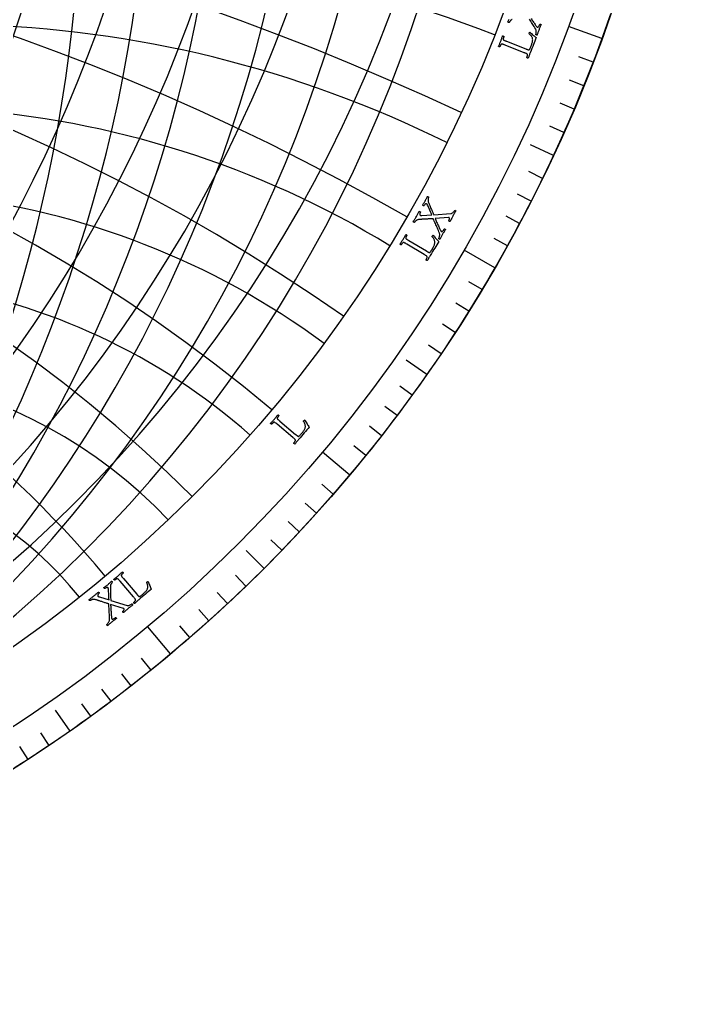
# Model space of a CAD drawing. Header units: millimetres. Extents: x -92 to 92, y -92 to 120.
# Drawn here: x 49.8 to 92.5, y -92.5 to -30.4 of the extents above; entities that cross this region are included whole.
import ezdxf

# ---------------------------------------------------------------- set-up
doc = ezdxf.new("R2010")
doc.units = ezdxf.units.MM
for name, color, linetype in [('CUT_OUTER', 1, 'Continuous'), ('ENGRAVE', 7, 'Continuous'), ('ENGRAVE_FINE', 8, 'Continuous'), ('TEXT', 5, 'Continuous')]:
    doc.layers.add(name, color=color, linetype=linetype)

msp = doc.modelspace()

# ---------------------------------------------------------------- linework, layer by layer
at = {"layer": 'CUT_OUTER'}
msp.add_lwpolyline([(87.4687, -30.0912), (87.2824, -30.6273), (87.0928, -31.1623), (86.9, -31.6961), (86.7039, -32.2287), (86.5045, -32.7601), (86.3018, -33.2903), (86.0959, -33.8192), (85.8868, -34.3468), (85.6744, -34.8732), (85.4589, -35.3982), (85.24, -35.9219), (85.018, -36.4443), (84.7928, -36.9652), (84.5644, -37.4848), (84.3328, -38.003), (84.098, -38.5197), (83.8601, -39.035), (83.619, -39.5488), (83.3748, -40.0612), (83.1274, -40.572), (82.8769, -41.0813), (82.6232, -41.589), (82.3665, -42.0952), (82.1067, -42.5998), (81.8437, -43.1028), (81.5777, -43.6042), (81.3086, -44.1039), (81.0365, -44.602), (80.7613, -45.0984), (80.483, -45.5931), (80.2018, -46.0861), (79.9175, -46.5773), (79.6302, -47.0668), (79.3399, -47.5545), (79.0466, -48.0404), (78.7504, -48.5245), (78.4511, -49.0068), (78.149, -49.4873), (77.8438, -49.9659), (77.5358, -50.4426), (77.2248, -50.9174), (76.9109, -51.3902), (76.5942, -51.8612), (76.2745, -52.3302), (75.952, -52.7972), (75.6266, -53.2623), (75.2984, -53.7253), (74.9673, -54.1863), (74.6334, -54.6453), (74.2967, -55.1022), (73.9572, -55.557), (73.6149, -56.0098), (73.2699, -56.4604), (72.922, -56.9089), (72.5715, -57.3553), (72.2182, -57.7995), (71.8622, -58.2415), (71.5035, -58.6814), (71.1421, -59.119), (70.778, -59.5544), (70.4112, -59.9876), (70.0418, -60.4185), (69.6698, -60.8471), (69.2951, -61.2735), (68.9178, -61.6975), (68.538, -62.1192), (68.1555, -62.5386), (67.7705, -62.9556), (67.383, -63.3702), (66.9929, -63.7825), (66.6002, -64.1924), (66.2051, -64.5998), (65.8075, -65.0048), (65.4074, -65.4074), (65.0048, -65.8075), (64.5998, -66.2051), (64.1924, -66.6002), (63.7825, -66.9929), (63.3702, -67.383), (62.9556, -67.7705), (62.5386, -68.1555), (62.1192, -68.538), (61.6975, -68.9178), (61.2735, -69.2951), (60.8471, -69.6698), (60.4185, -70.0418), (59.9876, -70.4112), (59.5544, -70.778), (59.119, -71.1421), (58.6814, -71.5035), (58.2415, -71.8622), (57.7995, -72.2182), (57.3553, -72.5715), (56.9089, -72.922), (56.4604, -73.2699), (56.0098, -73.6149), (55.557, -73.9572), (55.1022, -74.2967), (54.6453, -74.6334), (54.1863, -74.9673), (53.7253, -75.2984), (53.2623, -75.6266), (52.7972, -75.952), (52.3302, -76.2745), (51.8612, -76.5942), (51.3902, -76.9109), (50.9174, -77.2248), (50.4426, -77.5358), (49.9659, -77.8438), (49.4873, -78.149)], dxfattribs=at)
at = {"layer": 'ENGRAVE'}
for points in [[(86.9216, -31.6369), (84.792, -30.8618)], [(83.8335, -39.0922), (82.3664, -38.4081)], [(80.1073, -46.25), (78.1447, -45.1169)], [(75.7716, -53.0558), (74.4456, -52.1273)], [(70.8591, -59.4579), (69.1231, -58.0011)], [(65.4074, -65.4074), (64.2627, -64.2627)], [(59.4579, -70.8591), (58.0011, -69.1231)], [(53.0558, -75.7716), (52.1273, -74.4456)]]:
    msp.add_lwpolyline(points, dxfattribs=at)
for radius in [92.5, 90.2338, 86.025, 86.025]:
    msp.add_circle((0, 0), radius, dxfattribs=at)
for centre, radius, start, end in [((-31.3105, 0), 91.5459, 290, 70), ((-15.1685, 0), 87.3521, 280, 80), ((0, -172.05), 148.9997, 60, 120), ((0, -133.8311), 102.5206, 50, 130), ((0, -112.2977), 72.1835, 40, 140)]:
    msp.add_arc(centre, radius, start, end, dxfattribs=at)
at = {"layer": 'ENGRAVE_FINE'}
for points in [[(86.3562, -33.149), (85.4494, -32.801)], [(85.7645, -34.6511), (84.864, -34.2873)], [(85.1467, -36.1426), (84.2527, -35.7631)], [(84.503, -37.6231), (83.6157, -37.2281)], [(83.1384, -40.5493), (82.2655, -40.1236)], [(82.4181, -41.9941), (81.5527, -41.5532)], [(81.6727, -43.4261), (80.8151, -42.9701)], [(80.9023, -44.8449), (80.0528, -44.374)], [(79.288, -47.641), (78.4555, -47.1408)], [(78.4444, -49.0175), (77.6208, -48.5028)], [(77.577, -50.3791), (76.7625, -49.8501)], [(76.686, -51.7253), (75.8808, -51.1822)], [(74.8341, -54.3701), (74.0483, -53.7992)], [(73.8738, -55.6679), (73.0981, -55.0834)], [(72.891, -56.9487), (72.1256, -56.3507)], [(71.886, -58.2121), (71.1312, -57.6009)], [(69.8106, -60.6855), (69.0776, -60.0483)], [(68.7409, -61.8946), (68.0191, -61.2447)], [(67.6502, -63.0848), (66.9399, -62.4225)], [(66.5389, -64.2559), (65.8403, -63.5812)], [(64.2559, -66.5389), (63.5812, -65.8403)], [(63.0848, -67.6502), (62.4225, -66.9399)], [(61.8946, -68.7409), (61.2447, -68.0191)], [(60.6855, -69.8106), (60.0483, -69.0776)], [(58.2121, -71.886), (57.6009, -71.1312)], [(56.9487, -72.891), (56.3507, -72.1256)], [(55.6679, -73.8738), (55.0834, -73.0981)], [(54.3701, -74.8341), (53.7992, -74.0483)], [(51.7253, -76.686), (51.1822, -75.8808)], [(50.3791, -77.577), (49.8501, -76.7625)]]:
    msp.add_lwpolyline(points, dxfattribs=at)
for centre, radius, start, end in [((-40.1141, 0), 94.9181, 295, 65), ((-23.0503, 0), 89.0596, 285, 75), ((-7.5262, 0), 86.3536, 275, 85), ((-6.8976, -3.0111), 86.3536, 298.583333, 108.583334), ((-13.9016, -6.0687), 87.3521, 303.583333, 103.583333), ((-21.1251, -9.222), 89.0596, 308.583333, 98.583333), ((-28.6955, -12.5268), 91.5459, 313.583333, 93.583333), ((-45.5184, -19.8707), 99.3331, 323.583333, 83.583333), ((-36.7638, -16.049), 94.9181, 318.583333, 88.583333), ((394.8919, -904.5889), 983.2702, 108.5833333, 118.5833333), ((198.2001, -454.0221), 487.872, 103.583333, 123.583333), ((132.9774, -304.6148), 321.0497, 98.583333, 128.583333), ((100.6288, -230.5131), 236.3517, 93.583333, 133.583333), ((81.4378, -186.5516), 184.4812, 88.583333, 138.583333), ((68.8342, -157.6802), 148.9997, 83.583333, 143.583333), ((60.0044, -137.4536), 122.8564, 78.583333, 148.583333), ((0, -203.5525), 184.4812, 65, 115), ((53.5435, -122.6535), 102.5206, 73.583333, 153.583333), ((48.6731, -111.4968), 86.025, 68.583333, 158.583333), ((0, -149.98), 122.8564, 55, 125), ((44.9283, -102.9185), 72.1835, 63.583333, 163.583333), ((0, -121.6577), 86.025, 45, 135), ((42.0155, -96.246), 60.2354, 58.583333, 168.583333), ((39.7414, -91.0367), 49.6666, 53.583333, 173.583333), ((37.9751, -86.9904), 40.1141, 48.583333, 178.583333), ((36.6259, -83.8999), 31.3105, 43.583333, 183.583333), ((35.6312, -81.6213), 23.0503, 38.583333, 188.583333)]:
    msp.add_arc(centre, radius, start, end, dxfattribs=at)
at = {"layer": 'TEXT'}
for points in [[(81.2123, -30.4203), (81.1829, -30.4366), (81.1539, -30.4553), (81.1253, -30.4764), (81.1071, -30.4918), (81.0901, -30.5089), (81.0742, -30.528), (81.0595, -30.549), (81.0466, -30.5697), (81.0359, -30.5883), (81.0276, -30.6046), (81.0215, -30.6187), (81.0174, -30.6229), (81.0094, -30.624), (80.9976, -30.622), (80.982, -30.6169), (80.9661, -30.6101), (80.9538, -30.603), (80.9449, -30.5955), (80.9394, -30.5877), (80.9599, -30.5383), (80.979, -30.4927), (80.9969, -30.4509), (81.0136, -30.4131)], [(82.4133, -30.3705), (82.4515, -30.4268), (82.4893, -30.4824), (82.5268, -30.5373), (82.5638, -30.5914), (82.5997, -30.6434), (82.6335, -30.6917), (82.6654, -30.7364), (82.6952, -30.7775), (82.7219, -30.8136), (82.7442, -30.8435), (82.7621, -30.8672), (82.7757, -30.8847), (82.7784, -30.8876), (82.7816, -30.8911), (82.7855, -30.8953), (82.79, -30.9001), (82.7951, -30.9049), (82.8008, -30.9092), (82.8072, -30.9128), (82.8142, -30.9158), (82.8283, -30.9175), (82.8442, -30.9128), (82.8619, -30.9015), (82.8814, -30.8837), (82.902, -30.8578), (82.9231, -30.822), (82.9448, -30.7763), (82.967, -30.7206), (82.9756, -30.7193), (82.9865, -30.7199), (82.9996, -30.7223), (83.0149, -30.7266), (83.0295, -30.7317), (83.0405, -30.7365), (83.0478, -30.741), (83.0515, -30.7452), (83.0338, -30.7842), (83.0161, -30.8237), (82.9984, -30.8636), (82.9808, -30.904), (82.9635, -30.9444), (82.9469, -30.9847), (82.931, -31.0249), (82.9157, -31.0648), (82.8957, -31.119), (82.8777, -31.1693), (82.8618, -31.2158), (82.848, -31.2583), (82.8351, -31.2994), (82.8221, -31.3413), (82.8089, -31.3839), (82.7957, -31.4274), (82.7865, -31.4266), (82.7758, -31.4236), (82.7635, -31.4187), (82.7497, -31.4117), (82.7367, -31.4043), (82.7268, -31.3983), (82.7198, -31.3937), (82.7159, -31.3904), (82.7187, -31.3812), (82.7224, -31.3655), (82.7272, -31.3432), (82.733, -31.3143), (82.7384, -31.2812), (82.7421, -31.2462), (82.7439, -31.2092), (82.7439, -31.1703), (82.7409, -31.1318), (82.7337, -31.0962), (82.7222, -31.0634), (82.7066, -31.0335), (82.6576, -30.9545), (82.6105, -30.8792), (82.5653, -30.8076), (82.5221, -30.7398), (82.4796, -30.6739), (82.4369, -30.6082), (82.3938, -30.5427), (82.3505, -30.4773), (82.3061, -30.4106)]]:
    msp.add_lwpolyline(points, dxfattribs=at)
for points in [[(82.0709, -32.2946), (82.0742, -32.2959), (82.0782, -32.2975), (82.0829, -32.2994), (82.0884, -32.3015), (82.1025, -32.3071), (82.1186, -32.3134), (82.1368, -32.3205), (82.1569, -32.3285), (82.1776, -32.3364), (82.1976, -32.3437), (82.2168, -32.3502), (82.2353, -32.3559), (82.2517, -32.3603), (82.2647, -32.3624), (82.2744, -32.3624), (82.2807, -32.3603), (82.296, -32.3484), (82.3099, -32.3341), (82.3225, -32.3174), (82.3337, -32.2982), (82.3452, -32.2747), (82.3584, -32.2449), (82.3735, -32.2088), (82.3903, -32.1664), (82.4532, -32.005), (82.4683, -31.9624), (82.4819, -31.9169), (82.4938, -31.8684), (82.5041, -31.817), (82.5112, -31.766), (82.5137, -31.719), (82.5115, -31.6759), (82.5046, -31.6367), (82.4937, -31.6027), (82.4788, -31.5683), (82.4599, -31.5334), (82.4369, -31.498), (82.4088, -31.4619), (82.3743, -31.4249), (82.3334, -31.3869), (82.2862, -31.3481), (82.2803, -31.3404), (82.2781, -31.3299), (82.2794, -31.3165), (82.2843, -31.3004), (82.2946, -31.2766), (82.3054, -31.2581), (82.3167, -31.2448), (82.3286, -31.2367), (82.3801, -31.2803), (82.4331, -31.3255), (82.4876, -31.3723), (82.5435, -31.4208), (82.5985, -31.4672), (82.6504, -31.5075), (82.6992, -31.5418), (82.7448, -31.57), (82.7, -31.6861), (82.6545, -31.8014), (82.6082, -31.9161), (82.5611, -32.03), (82.5126, -32.1473), (82.4617, -32.2722), (82.4085, -32.4046), (82.3529, -32.5446), (82.334, -32.5932), (82.3165, -32.6396), (82.3007, -32.6835), (82.2864, -32.7251), (82.2724, -32.7658), (82.2575, -32.807), (82.2418, -32.8487), (82.2253, -32.8909), (82.2164, -32.8932), (82.2059, -32.8929), (82.194, -32.8902), (82.1805, -32.8849), (82.1675, -32.8783), (82.1571, -32.8717), (82.1492, -32.865), (82.1438, -32.8583), (82.1478, -32.8476), (82.1527, -32.833), (82.1585, -32.8146), (82.1652, -32.7922), (82.1718, -32.768), (82.1772, -32.744), (82.1816, -32.7202), (82.1848, -32.6966), (82.1862, -32.6754), (82.1853, -32.6591), (82.1821, -32.6476), (82.1766, -32.6408), (82.1599, -32.6281), (82.1402, -32.6158), (82.1174, -32.6036), (82.0915, -32.5918), (82.0636, -32.58), (82.0345, -32.5679), (82.0042, -32.5555), (81.9727, -32.5429), (80.7584, -32.0609), (80.7268, -32.0484), (80.6961, -32.0365), (80.6661, -32.0251), (80.637, -32.0143), (80.6095, -32.0049), (80.5841, -31.9979), (80.561, -31.9932), (80.5402, -31.9908), (80.5304, -31.9914), (80.5199, -31.9973), (80.5085, -32.0084), (80.4963, -32.0248), (80.4838, -32.0443), (80.4717, -32.0644), (80.4599, -32.0854), (80.4484, -32.107), (80.438, -32.1274), (80.4296, -32.1444), (80.4232, -32.1581), (80.4188, -32.1683), (80.4104, -32.1694), (80.4001, -32.1687), (80.388, -32.1663), (80.3741, -32.1621), (80.3607, -32.1566), (80.3501, -32.1504), (80.3423, -32.1434), (80.3374, -32.1357), (80.356, -32.0936), (80.3746, -32.0519), (80.3933, -32.0106), (80.412, -31.9697), (80.4303, -31.9292), (80.448, -31.8887), (80.4649, -31.8484), (80.4811, -31.8082), (80.4971, -31.7668), (80.5124, -31.7257), (80.5269, -31.6849), (80.5406, -31.6444), (80.5541, -31.6037), (80.5682, -31.5622), (80.5828, -31.5198), (80.5979, -31.4766), (80.6068, -31.4743), (80.6172, -31.4746), (80.6292, -31.4773), (80.6427, -31.4825), (80.6557, -31.4889), (80.6662, -31.4954), (80.6742, -31.5019), (80.6796, -31.5085), (80.6758, -31.519), (80.6712, -31.5333), (80.6657, -31.5515), (80.6593, -31.5734), (80.6529, -31.597), (80.6473, -31.6201), (80.6426, -31.6426), (80.6386, -31.6647), (80.6365, -31.6846), (80.6372, -31.7006), (80.6406, -31.7127), (80.6468, -31.721), (80.661, -31.731), (80.6777, -31.741), (80.6969, -31.751), (80.7187, -31.7609), (80.7423, -31.7709), (80.7671, -31.7812), (80.793, -31.7917), (80.8201, -31.8025), (80.8245, -31.8042), (80.8289, -31.8059), (80.8333, -31.8076), (80.8376, -31.8093), (80.842, -31.8111), (80.8464, -31.8128), (80.8508, -31.8145), (80.8551, -31.8162)], [(75.1061, -42.9888), (75.1328, -42.9415), (75.1579, -42.8959), (75.1812, -42.852), (75.2029, -42.8098), (75.2237, -42.7687), (75.2444, -42.728), (75.2652, -42.6877), (75.2858, -42.6479), (75.294, -42.6494), (75.3045, -42.6531), (75.3173, -42.659), (75.3325, -42.6672), (75.3464, -42.676), (75.3555, -42.6838), (75.3598, -42.6906), (75.3591, -42.6965), (75.3536, -42.7073), (75.3475, -42.7209), (75.341, -42.7374), (75.334, -42.7567), (75.3276, -42.7775), (75.323, -42.7983), (75.32, -42.8193), (75.3189, -42.8404), (75.3208, -42.8601), (75.3273, -42.8771), (75.3382, -42.8913), (75.3537, -42.9028), (75.371, -42.91), (75.393, -42.9145), (75.4196, -42.9163), (75.451, -42.9155), (76.098, -42.8791), (76.0518, -42.7755), (76.0072, -42.6747), (75.9641, -42.5767), (75.9225, -42.4814), (75.8834, -42.3935), (75.8481, -42.3175), (75.8164, -42.2534), (75.7883, -42.201), (75.7835, -42.1936), (75.7782, -42.187), (75.7725, -42.1813), (75.7662, -42.1764), (75.7604, -42.1723), (75.7558, -42.1693), (75.7526, -42.1671), (75.7505, -42.1659), (75.7395, -42.1624), (75.7255, -42.1625), (75.7086, -42.1664), (75.6887, -42.1738), (75.6662, -42.1889), (75.6413, -42.2154), (75.6141, -42.2534), (75.5844, -42.3029), (75.5792, -42.3047), (75.5709, -42.3037), (75.5595, -42.2999), (75.5449, -42.2932), (75.5302, -42.2852), (75.5181, -42.2777), (75.5088, -42.2706), (75.5021, -42.2639), (75.5259, -42.2274), (75.5484, -42.1931), (75.5694, -42.1608), (75.5891, -42.1307), (75.6081, -42.1006), (75.6276, -42.0687), (75.6473, -42.0351), (75.6673, -41.9996), (75.6943, -41.9502), (75.7182, -41.9045), (75.7393, -41.8624), (75.7574, -41.824), (75.7733, -41.789), (75.7879, -41.7572), (75.8012, -41.7287), (75.8131, -41.7034), (75.821, -41.7045), (75.8306, -41.7073), (75.842, -41.7117), (75.8552, -41.7178), (75.868, -41.7251), (75.878, -41.7333), (75.8852, -41.7425), (75.8897, -41.7526), (75.8861, -41.7602), (75.8812, -41.7721), (75.875, -41.7884), (75.8676, -41.8091), (75.8602, -41.833), (75.8543, -41.859), (75.85, -41.8872), (75.8471, -41.9176), (75.8467, -41.9492), (75.8499, -41.9813), (75.8566, -42.0138), (75.8669, -42.0468), (75.8996, -42.1282), (75.93, -42.2042), (75.958, -42.2748), (75.9836, -42.3399), (76.0083, -42.4021), (76.0336, -42.4641), (76.0594, -42.5257), (76.0859, -42.5871), (76.114, -42.6512), (76.1448, -42.7208), (76.1783, -42.796), (76.2144, -42.8768), (77.2952, -42.7916), (77.3341, -42.7846), (77.3716, -42.77), (77.4079, -42.748), (77.443, -42.7186), (77.4754, -42.6854), (77.5037, -42.6522), (77.528, -42.6191), (77.5482, -42.5859), (77.5568, -42.586), (77.5672, -42.5887), (77.5793, -42.5939), (77.5932, -42.6016), (77.6063, -42.6098), (77.6163, -42.6165), (77.623, -42.6217), (77.6266, -42.6254), (77.6027, -42.6626), (77.5804, -42.6972), (77.5599, -42.729), (77.541, -42.7582), (77.5223, -42.7878), (77.5025, -42.8207), (77.4814, -42.857), (77.4591, -42.8967), (77.429, -42.9516), (77.4014, -43.0031), (77.3763, -43.0513), (77.3537, -43.0961), (77.3314, -43.1411), (77.3072, -43.1899), (77.2812, -43.2423), (77.2532, -43.2983), (77.2437, -43.2993), (77.2322, -43.2974), (77.2188, -43.2926), (77.2034, -43.2848), (77.1894, -43.2761), (77.1803, -43.2683), (77.1761, -43.2614), (77.1767, -43.2555), (77.1816, -43.2456), (77.1868, -43.2327), (77.1925, -43.2165), (77.1985, -43.1973), (77.2041, -43.1763), (77.2081, -43.1552), (77.2107, -43.134), (77.2118, -43.1126), (77.2105, -43.093), (77.2061, -43.077), (77.1985, -43.0646), (77.1878, -43.056), (77.1846, -43.0545), (77.1807, -43.0534), (77.176, -43.0524), (77.1704, -43.0517), (77.1647, -43.0513), (77.1594, -43.0514), (77.1545, -43.0519), (77.15, -43.0529), (76.2931, -43.1072), (76.3165, -43.1607), (76.3414, -43.2166), (76.3679, -43.2751), (76.3958, -43.3359), (76.4244, -43.3977), (76.4527, -43.4587), (76.4807, -43.5189), (76.5085, -43.5783), (76.5354, -43.6354), (76.561, -43.6886), (76.5852, -43.7379), (76.608, -43.7833), (76.6284, -43.8233), (76.6456, -43.8564), (76.6594, -43.8827), (76.67, -43.9021), (76.6721, -43.9054), (76.6748, -43.9094), (76.678, -43.9141), (76.6816, -43.9196), (76.6858, -43.9252), (76.6908, -43.9303), (76.6965, -43.935), (76.7029, -43.9391), (76.7166, -43.943), (76.733, -43.9409), (76.7523, -43.9327), (76.7744, -43.9183), (76.7989, -43.8961), (76.8256, -43.8641), (76.8545, -43.8225), (76.8854, -43.7712), (76.8941, -43.7713), (76.9047, -43.7737), (76.9172, -43.7782), (76.9317, -43.7849), (76.9453, -43.7923), (76.9553, -43.7988), (76.9618, -43.8044), (76.9647, -43.8092), (76.9409, -43.8448), (76.9171, -43.8809), (76.8932, -43.9175), (76.8692, -43.9544), (76.8456, -43.9915), (76.8227, -44.0286), (76.8005, -44.0656), (76.7789, -44.1026), (76.7504, -44.1528), (76.7245, -44.1995), (76.7013, -44.2428), (76.6807, -44.2825), (76.6613, -44.321), (76.6417, -44.3602), (76.6218, -44.4001), (76.6017, -44.4409), (76.5927, -44.4386), (76.5826, -44.4339), (76.5713, -44.427), (76.5589, -44.4179), (76.5472, -44.4085), (76.5384, -44.401), (76.5323, -44.3953), (76.529, -44.3914), (76.5332, -44.3828), (76.5394, -44.3679), (76.5478, -44.3467), (76.5582, -44.3191), (76.5689, -44.2873), (76.5781, -44.2533), (76.5859, -44.2171), (76.5923, -44.1787), (76.5955, -44.1403), (76.5942, -44.104), (76.5882, -44.0698), (76.5777, -44.0377), (76.5421, -43.9518), (76.5079, -43.8699), (76.4749, -43.792), (76.4432, -43.718), (76.412, -43.6461), (76.3805, -43.5744), (76.3486, -43.5027), (76.3165, -43.4312), (76.2835, -43.3582), (76.2494, -43.2821), (76.214, -43.2029), (76.1775, -43.1207), (76.1424, -43.122), (76.1032, -43.1239), (76.0599, -43.1263), (76.0124, -43.1292), (75.9623, -43.1323), (75.9112, -43.1353), (75.8591, -43.138), (75.8059, -43.1406), (75.7531, -43.1432), (75.702, -43.1458), (75.6527, -43.1485), (75.6051, -43.1512), (75.5605, -43.1539), (75.5202, -43.1562), (75.484, -43.1583), (75.4521, -43.1601), (75.426, -43.1616), (75.4074, -43.1626), (75.3962, -43.1632), (75.3924, -43.1634), (75.3468, -43.1655), (75.3052, -43.1691), (75.2676, -43.1744), (75.2341, -43.1814), (75.2026, -43.1903), (75.171, -43.2016), (75.1393, -43.2154), (75.1077, -43.2316), (75.0872, -43.2437), (75.0676, -43.2579), (75.0489, -43.2742), (75.031, -43.2925), (75.0148, -43.3108), (75.0013, -43.3274), (74.9904, -43.3422), (74.9822, -43.3551), (74.9774, -43.3586), (74.9694, -43.3584), (74.9581, -43.3545), (74.9434, -43.3469), (74.9289, -43.3377), (74.9179, -43.3286), (74.9103, -43.3198), (74.9062, -43.3112), (74.9344, -43.2657), (74.9607, -43.2239), (74.9851, -43.1856), (75.0077, -43.1509), (75.0301, -43.1161), (75.0539, -43.0775), (75.0793, -43.0351), (75.1061, -42.9888)], [(75.7458, -45.179), (75.7488, -45.1809), (75.7525, -45.1831), (75.7569, -45.1857), (75.7619, -45.1887), (75.775, -45.1964), (75.7899, -45.2053), (75.8066, -45.2153), (75.8252, -45.2264), (75.8444, -45.2376), (75.8629, -45.248), (75.8808, -45.2575), (75.8981, -45.2662), (75.9136, -45.2732), (75.9261, -45.2774), (75.9356, -45.279), (75.9422, -45.2779), (75.9592, -45.2686), (75.9753, -45.2568), (75.9904, -45.2423), (76.0046, -45.2252), (76.0197, -45.2038), (76.0376, -45.1766), (76.0583, -45.1434), (76.0818, -45.1044), (76.17, -44.9552), (76.1919, -44.9157), (76.2126, -44.8729), (76.2323, -44.827), (76.2508, -44.778), (76.2661, -44.7289), (76.2761, -44.6829), (76.2809, -44.64), (76.2805, -44.6002), (76.2753, -44.5649), (76.2661, -44.5285), (76.2531, -44.491), (76.2362, -44.4523), (76.2143, -44.4122), (76.1863, -44.37), (76.1521, -44.326), (76.1118, -44.28), (76.1073, -44.2714), (76.1067, -44.2607), (76.1102, -44.2477), (76.1176, -44.2326), (76.1316, -44.2108), (76.1453, -44.1942), (76.1587, -44.183), (76.1717, -44.1769), (76.2155, -44.2283), (76.2604, -44.2815), (76.3066, -44.3365), (76.3539, -44.3935), (76.4007, -44.4481), (76.4454, -44.4963), (76.4879, -44.5381), (76.5283, -44.5734), (76.4653, -44.6806), (76.4016, -44.787), (76.3374, -44.8926), (76.2725, -44.9974), (76.2055, -45.1053), (76.1351, -45.2203), (76.0611, -45.3423), (75.9835, -45.4714), (75.957, -45.5164), (75.9323, -45.5593), (75.9095, -45.6001), (75.8886, -45.6388), (75.8682, -45.6767), (75.8469, -45.7149), (75.8246, -45.7535), (75.8014, -45.7925), (75.7923, -45.7933), (75.782, -45.7914), (75.7706, -45.7867), (75.7582, -45.7793), (75.7465, -45.7707), (75.7372, -45.7625), (75.7305, -45.7546), (75.7264, -45.7471), (75.732, -45.7372), (75.7392, -45.7236), (75.7479, -45.7063), (75.7582, -45.6854), (75.7686, -45.6626), (75.7779, -45.6398), (75.786, -45.617), (75.793, -45.5942), (75.7978, -45.5735), (75.7996, -45.5573), (75.7983, -45.5453), (75.794, -45.5378), (75.7796, -45.5226), (75.7621, -45.5072), (75.7416, -45.4915), (75.718, -45.4756), (75.6923, -45.4594), (75.6656, -45.4428), (75.6377, -45.4257), (75.6087, -45.4081), (74.4887, -44.7355), (74.4595, -44.7181), (74.431, -44.7013), (74.4033, -44.6853), (74.3764, -44.6699), (74.3507, -44.6561), (74.3269, -44.6451), (74.3048, -44.6367), (74.2846, -44.631), (74.2749, -44.63), (74.2636, -44.6341), (74.2505, -44.6432), (74.2358, -44.6574), (74.2204, -44.6746), (74.2051, -44.6925), (74.1901, -44.7113), (74.1752, -44.7308), (74.1617, -44.7492), (74.1507, -44.7646), (74.1421, -44.777), (74.1361, -44.7865), (74.1276, -44.7862), (74.1176, -44.7838), (74.106, -44.7794), (74.093, -44.773), (74.0806, -44.7654), (74.0712, -44.7576), (74.0646, -44.7495), (74.061, -44.7411), (74.0862, -44.7025), (74.1114, -44.6644), (74.1365, -44.6267), (74.1616, -44.5894), (74.1863, -44.5523), (74.2102, -44.5152), (74.2335, -44.4782), (74.256, -44.4412), (74.2785, -44.4029), (74.3002, -44.3648), (74.3211, -44.3269), (74.3412, -44.2892), (74.3612, -44.2513), (74.3818, -44.2126), (74.4031, -44.1731), (74.425, -44.1329), (74.4341, -44.1321), (74.4444, -44.1341), (74.4557, -44.1387), (74.4683, -44.146), (74.4801, -44.1545), (74.4894, -44.1626), (74.4962, -44.1703), (74.5005, -44.1777), (74.495, -44.1874), (74.4881, -44.2008), (74.4797, -44.2178), (74.4699, -44.2384), (74.4598, -44.2607), (74.4505, -44.2825), (74.4422, -44.304), (74.4347, -44.3252), (74.4294, -44.3444), (74.4274, -44.3603), (74.4288, -44.3729), (74.4336, -44.382), (74.446, -44.3942), (74.4608, -44.4068), (74.4782, -44.4197), (74.4981, -44.433), (74.5198, -44.4468), (74.5425, -44.4609), (74.5664, -44.4755), (74.5915, -44.4905), (74.5955, -44.4929), (74.5995, -44.4953), (74.6036, -44.4978), (74.6076, -44.5002), (74.6116, -44.5026), (74.6157, -44.505), (74.6197, -44.5074), (74.6237, -44.5098)], [(67.4146, -56.8669), (67.4173, -56.8692), (67.4206, -56.872), (67.4245, -56.8752), (67.429, -56.879), (67.4406, -56.8888), (67.4538, -56.9), (67.4687, -56.9125), (67.4852, -56.9265), (67.5024, -56.9407), (67.519, -56.9539), (67.5351, -56.9662), (67.5507, -56.9776), (67.5649, -56.987), (67.5765, -56.9932), (67.5857, -56.9963), (67.5924, -56.9963), (67.6107, -56.9899), (67.6284, -56.9808), (67.6457, -56.969), (67.6625, -56.9544), (67.6808, -56.9358), (67.7029, -56.9118), (67.7287, -56.8824), (67.7583, -56.8477), (67.8695, -56.7149), (67.8975, -56.6794), (67.9249, -56.6406), (67.9517, -56.5985), (67.9779, -56.5531), (68.001, -56.5071), (68.0184, -56.4633), (68.0301, -56.4218), (68.0361, -56.3824), (68.0367, -56.3468), (68.0336, -56.3094), (68.0268, -56.2702), (68.0164, -56.2294), (68.0013, -56.1862), (67.9804, -56.1401), (67.9539, -56.091), (67.9216, -56.0391), (67.9185, -56.0299), (67.9197, -56.0192), (67.9252, -56.007), (67.935, -55.9933), (67.9524, -55.974), (67.9686, -55.9599), (67.9836, -55.951), (67.9974, -55.9471), (68.0322, -56.0049), (68.068, -56.0647), (68.1046, -56.1265), (68.142, -56.1904), (68.1794, -56.2519), (68.2156, -56.3067), (68.2508, -56.3548), (68.285, -56.3962), (68.2054, -56.4918), (68.1253, -56.5865), (68.0448, -56.6802), (67.9638, -56.7731), (67.8802, -56.8687), (67.792, -56.9707), (67.6992, -57.0792), (67.6018, -57.194), (67.5682, -57.234), (67.5369, -57.2723), (67.5078, -57.3089), (67.4809, -57.3437), (67.4547, -57.3778), (67.4274, -57.4121), (67.3992, -57.4466), (67.37, -57.4813), (67.3608, -57.4806), (67.351, -57.477), (67.3406, -57.4705), (67.3295, -57.4612), (67.3193, -57.4508), (67.3115, -57.4412), (67.3062, -57.4324), (67.3033, -57.4243), (67.3104, -57.4154), (67.3197, -57.4032), (67.3311, -57.3875), (67.3447, -57.3685), (67.3586, -57.3477), (67.3715, -57.3267), (67.3832, -57.3055), (67.3938, -57.2842), (67.4019, -57.2646), (67.4063, -57.2488), (67.407, -57.2369), (67.4039, -57.2287), (67.3922, -57.2114), (67.3775, -57.1933), (67.3597, -57.1745), (67.339, -57.1551), (67.3164, -57.1349), (67.2926, -57.1141), (67.2679, -57.0927), (67.2421, -57.0707), (66.246, -56.2253), (66.2201, -56.2034), (66.1947, -56.1823), (66.17, -56.1619), (66.1459, -56.1424), (66.1228, -56.1246), (66.1011, -56.1099), (66.0807, -56.098), (66.0617, -56.0891), (66.0523, -56.0865), (66.0404, -56.0887), (66.0261, -56.0956), (66.0092, -56.1073), (65.9912, -56.1217), (65.9732, -56.1369), (65.9553, -56.153), (65.9375, -56.1698), (65.9212, -56.1858), (65.9078, -56.1992), (65.8974, -56.2101), (65.8899, -56.2184), (65.8815, -56.2167), (65.872, -56.2128), (65.8614, -56.2066), (65.8495, -56.1982), (65.8386, -56.1887), (65.8305, -56.1794), (65.8254, -56.1703), (65.8232, -56.1615), (65.8543, -56.1275), (65.8853, -56.094), (65.9162, -56.0608), (65.947, -56.0281), (65.9774, -55.9955), (66.007, -55.9628), (66.036, -55.93), (66.0642, -55.8971), (66.0926, -55.863), (66.1202, -55.829), (66.147, -55.795), (66.1729, -55.7611), (66.1988, -55.7268), (66.2255, -55.692), (66.2529, -55.6565), (66.281, -55.6204), (66.2901, -55.6211), (66.2999, -55.6247), (66.3104, -55.6311), (66.3215, -55.6403), (66.3318, -55.6506), (66.3397, -55.6601), (66.3452, -55.6688), (66.3482, -55.6768), (66.3412, -55.6855), (66.3322, -55.6976), (66.3212, -55.713), (66.3082, -55.7318), (66.2945, -55.7521), (66.2819, -55.7722), (66.2701, -55.792), (66.2594, -55.8117), (66.251, -55.8298), (66.2465, -55.8452), (66.2458, -55.8578), (66.2491, -55.8676), (66.2593, -55.8816), (66.2719, -55.8964), (66.2869, -55.912), (66.3044, -55.9284), (66.3236, -55.9454), (66.3438, -55.9631), (66.365, -55.9814), (66.3872, -56.0003), (66.3908, -56.0033), (66.3944, -56.0063), (66.398, -56.0094), (66.4016, -56.0124), (66.4052, -56.0154), (66.4088, -56.0184), (66.4124, -56.0215), (66.416, -56.0245)], [(57.2979, -67.0486), (57.3002, -67.0513), (57.303, -67.0546), (57.3063, -67.0585), (57.3101, -67.0629), (57.32, -67.0745), (57.3312, -67.0876), (57.3439, -67.1025), (57.358, -67.1189), (57.3726, -67.1357), (57.3868, -67.1514), (57.4007, -67.1662), (57.4143, -67.18), (57.4267, -67.1915), (57.4372, -67.1995), (57.4458, -67.2041), (57.4524, -67.2051), (57.4714, -67.2018), (57.4905, -67.1958), (57.5094, -67.1869), (57.5283, -67.1752), (57.5495, -67.1598), (57.5752, -67.1397), (57.6054, -67.1149), (57.6402, -67.0855), (57.7715, -66.9724), (57.8048, -66.9419), (57.8382, -66.9081), (57.8715, -66.8709), (57.9047, -66.8303), (57.9349, -66.7887), (57.9592, -66.7483), (57.9774, -66.7092), (57.9898, -66.6714), (57.9961, -66.6363), (57.9991, -66.5989), (57.9988, -66.5592), (57.9952, -66.5172), (57.9872, -66.4721), (57.9742, -66.4232), (57.9559, -66.3705), (57.9325, -66.314), (57.9309, -66.3045), (57.9338, -66.2941), (57.9412, -66.283), (57.9532, -66.271), (57.9734, -66.2548), (57.9917, -66.2436), (58.0079, -66.2371), (58.0222, -66.2356), (58.0472, -66.2982), (58.0728, -66.363), (58.0989, -66.43), (58.1255, -66.4991), (58.1523, -66.5658), (58.1792, -66.6258), (58.2061, -66.679), (58.2331, -66.7253), (58.1391, -66.8067), (58.0447, -66.8872), (57.95, -66.9667), (57.855, -67.0452), (57.7571, -67.1259), (57.6535, -67.2123), (57.5444, -67.3043), (57.4296, -67.4017), (57.39, -67.4358), (57.3529, -67.4685), (57.3182, -67.4999), (57.286, -67.5299), (57.2546, -67.5593), (57.2221, -67.5887), (57.1887, -67.6181), (57.1543, -67.6476), (57.1453, -67.6454), (57.1362, -67.6403), (57.1269, -67.6323), (57.1175, -67.6212), (57.1092, -67.6094), (57.103, -67.5986), (57.0992, -67.589), (57.0976, -67.5806), (57.1062, -67.573), (57.1173, -67.5624), (57.1311, -67.5489), (57.1475, -67.5323), (57.1647, -67.514), (57.1808, -67.4954), (57.1958, -67.4764), (57.2097, -67.457), (57.2209, -67.439), (57.2278, -67.4242), (57.2304, -67.4125), (57.2287, -67.4039), (57.2199, -67.3849), (57.2083, -67.3647), (57.1939, -67.3433), (57.1766, -67.3207), (57.1575, -67.2971), (57.1375, -67.2728), (57.1165, -67.2477), (57.0947, -67.2218), (56.2489, -66.226), (56.2268, -66.2002), (56.2053, -66.1752), (56.1842, -66.1511), (56.1636, -66.1279), (56.1436, -66.1067), (56.1246, -66.0886), (56.1064, -66.0736), (56.0891, -66.0617), (56.0802, -66.0576), (56.0681, -66.0579), (56.0529, -66.0624), (56.0344, -66.0711), (56.0142, -66.0824), (55.994, -66.0945), (55.9738, -66.1075), (55.9535, -66.1212), (55.9348, -66.1343), (55.9194, -66.1454), (55.9073, -66.1544), (55.8986, -66.1614), (55.8906, -66.1584), (55.8819, -66.153), (55.8724, -66.1452), (55.862, -66.1349), (55.8528, -66.1238), (55.8463, -66.1133), (55.8427, -66.1035), (55.842, -66.0944), (55.8782, -66.066), (55.9143, -66.0379), (55.9501, -66.0102), (55.9858, -65.9829), (56.0211, -65.9557), (56.0556, -65.9282), (56.0895, -65.9006), (56.1227, -65.8727), (56.1563, -65.8437), (56.1891, -65.8145), (56.221, -65.7853), (56.2521, -65.756), (56.2832, -65.7265), (56.3151, -65.6964), (56.3479, -65.6658), (56.3815, -65.6348), (56.3904, -65.637), (56.3995, -65.6421), (56.4088, -65.6501), (56.4183, -65.661), (56.4268, -65.6728), (56.433, -65.6835), (56.437, -65.693), (56.4387, -65.7013), (56.4304, -65.7088), (56.4196, -65.7193), (56.4062, -65.7327), (56.3903, -65.7491), (56.3735, -65.7669), (56.3578, -65.7847), (56.343, -65.8024), (56.3291, -65.82), (56.3179, -65.8366), (56.311, -65.851), (56.3083, -65.8633), (56.3099, -65.8735), (56.3177, -65.889), (56.3278, -65.9057), (56.3401, -65.9235), (56.3546, -65.9425), (56.3708, -65.9624), (56.3879, -65.9831), (56.4058, -66.0046), (56.4247, -66.0268), (56.4278, -66.0304), (56.4308, -66.034), (56.4339, -66.0376), (56.4369, -66.0411), (56.44, -66.0447), (56.443, -66.0483), (56.4461, -66.0519), (56.4491, -66.0554)], [(54.5685, -67.1658), (54.6104, -67.1314), (54.6502, -67.0978), (54.6878, -67.0653), (54.7232, -67.0338), (54.7574, -67.0029), (54.7915, -66.9724), (54.8253, -66.9423), (54.859, -66.9126), (54.866, -66.9169), (54.8745, -66.9242), (54.8843, -66.9343), (54.8955, -66.9474), (54.9054, -66.9606), (54.911, -66.9712), (54.9125, -66.9791), (54.9098, -66.9843), (54.9008, -66.9924), (54.8902, -67.0029), (54.8782, -67.0159), (54.8647, -67.0314), (54.8512, -67.0485), (54.8394, -67.0663), (54.8291, -67.0848), (54.8204, -67.104), (54.8151, -67.1232), (54.815, -67.1413), (54.8201, -67.1585), (54.8304, -67.1748), (54.8439, -67.1877), (54.8628, -67.1999), (54.887, -67.2112), (54.9166, -67.2217), (55.5333, -67.4209), (55.5275, -67.3077), (55.5222, -67.1975), (55.5173, -67.0906), (55.5128, -66.9867), (55.5081, -66.8907), (55.5025, -66.807), (55.496, -66.7357), (55.4887, -66.6768), (55.4869, -66.6682), (55.4844, -66.6601), (55.481, -66.6527), (55.477, -66.6458), (55.473, -66.64), (55.4699, -66.6355), (55.4676, -66.6323), (55.4662, -66.6304), (55.4571, -66.6232), (55.444, -66.6183), (55.4268, -66.6157), (55.4056, -66.6156), (55.3792, -66.6215), (55.3464, -66.6373), (55.3073, -66.6629), (55.2618, -66.6983), (55.2563, -66.6982), (55.2489, -66.6942), (55.2396, -66.6865), (55.2285, -66.675), (55.2176, -66.6623), (55.2091, -66.651), (55.2029, -66.641), (55.1991, -66.6323), (55.2345, -66.6069), (55.2678, -66.583), (55.299, -66.5604), (55.3282, -66.5394), (55.3568, -66.5182), (55.3864, -66.4955), (55.417, -66.4712), (55.4484, -66.4453), (55.4914, -66.409), (55.5302, -66.3749), (55.565, -66.3433), (55.5957, -66.314), (55.6232, -66.2871), (55.6483, -66.2627), (55.6709, -66.2409), (55.6912, -66.2215), (55.6981, -66.2254), (55.7061, -66.2315), (55.7152, -66.2397), (55.7253, -66.2501), (55.7345, -66.2616), (55.7409, -66.2729), (55.7444, -66.284), (55.7449, -66.295), (55.7388, -66.3008), (55.73, -66.3102), (55.7183, -66.3232), (55.7039, -66.3397), (55.6884, -66.3594), (55.6736, -66.3816), (55.6593, -66.4063), (55.6457, -66.4336), (55.6339, -66.463), (55.6253, -66.494), (55.6199, -66.5268), (55.6176, -66.5612), (55.6188, -66.649), (55.6197, -66.7308), (55.6204, -66.8067), (55.6208, -66.8767), (55.6214, -66.9437), (55.6227, -67.0106), (55.6246, -67.0774), (55.6272, -67.1442), (55.6303, -67.2141), (55.634, -67.2901), (55.6381, -67.3723), (55.6427, -67.4607), (56.6816, -67.7708), (56.7203, -67.7782), (56.7606, -67.7781), (56.8024, -67.7707), (56.8457, -67.7559), (56.8879, -67.7366), (56.9263, -67.7158), (56.9609, -67.6937), (56.9917, -67.67), (56.9997, -67.6733), (57.0084, -67.6795), (57.0178, -67.6887), (57.028, -67.7009), (57.0373, -67.7133), (57.0441, -67.7231), (57.0486, -67.7304), (57.0506, -67.7351), (57.0149, -67.7612), (56.9816, -67.7854), (56.951, -67.8077), (56.9228, -67.8282), (56.8948, -67.849), (56.8644, -67.8726), (56.8316, -67.8989), (56.7965, -67.9279), (56.7487, -67.9682), (56.7044, -68.0063), (56.6636, -68.0422), (56.6264, -68.0759), (56.5893, -68.1098), (56.5493, -68.1466), (56.5061, -68.1861), (56.4598, -68.2283), (56.4506, -68.2258), (56.4405, -68.2199), (56.4297, -68.2105), (56.4181, -68.1977), (56.4083, -68.1846), (56.4026, -68.174), (56.4011, -68.166), (56.4039, -68.1607), (56.4119, -68.1533), (56.4215, -68.1431), (56.4326, -68.1301), (56.4452, -68.1143), (56.4579, -68.0968), (56.4693, -68.0786), (56.4793, -68.0597), (56.488, -68.0401), (56.4939, -68.0213), (56.4956, -68.0048), (56.4929, -67.9906), (56.4861, -67.9786), (56.4837, -67.9762), (56.4804, -67.9736), (56.4763, -67.971), (56.4714, -67.9684), (56.4662, -67.9659), (56.4612, -67.9641), (56.4565, -67.9628), (56.4519, -67.9622), (55.633, -67.704), (55.6356, -67.7623), (55.6387, -67.8235), (55.6423, -67.8875), (55.6464, -67.9544), (55.6508, -68.0223), (55.6552, -68.0894), (55.6597, -68.1556), (55.6642, -68.2211), (55.6687, -68.2841), (55.6734, -68.3429), (55.6782, -68.3976), (55.6831, -68.4481), (55.6878, -68.4928), (55.6919, -68.5299), (55.6953, -68.5594), (55.6981, -68.5813), (55.699, -68.5851), (55.7, -68.5898), (55.7013, -68.5954), (55.7027, -68.6018), (55.7046, -68.6086), (55.7074, -68.6151), (55.711, -68.6215), (55.7156, -68.6277), (55.7268, -68.6363), (55.743, -68.6402), (55.7639, -68.6395), (55.7897, -68.6341), (55.8206, -68.6222), (55.857, -68.602), (55.8989, -68.5736), (55.9462, -68.5369), (55.9543, -68.5401), (55.9634, -68.5461), (55.9735, -68.5548), (55.9845, -68.5663), (55.9945, -68.5781), (56.0015, -68.5878), (56.0055, -68.5954), (56.0066, -68.6008), (55.9715, -68.6255), (55.9363, -68.6506), (55.9008, -68.6761), (55.8652, -68.7019), (55.8298, -68.728), (55.795, -68.7543), (55.7609, -68.7809), (55.7275, -68.8076), (55.6828, -68.8441), (55.6418, -68.8784), (55.6046, -68.9104), (55.571, -68.94), (55.5391, -68.9689), (55.5067, -68.9984), (55.4737, -69.0285), (55.4403, -69.0593), (55.4328, -69.0539), (55.425, -69.0459), (55.417, -69.0354), (55.4087, -69.0224), (55.4012, -69.0095), (55.3956, -68.9992), (55.392, -68.9917), (55.3903, -68.9869), (55.3973, -68.9804), (55.4085, -68.9688), (55.424, -68.952), (55.4436, -68.93), (55.465, -68.9042), (55.4859, -68.8759), (55.5062, -68.8449), (55.526, -68.8114), (55.5429, -68.7767), (55.5547, -68.7423), (55.5615, -68.7083), (55.5632, -68.6746), (55.561, -68.5816), (55.5585, -68.4928), (55.5559, -68.4083), (55.5529, -68.3279), (55.5497, -68.2496), (55.5462, -68.1713), (55.5423, -68.0929), (55.5381, -68.0146), (55.5337, -67.9347), (55.5293, -67.8514), (55.5248, -67.7648), (55.5203, -67.6749), (55.4871, -67.6635), (55.4499, -67.6511), (55.4086, -67.6377), (55.3633, -67.6234), (55.3154, -67.6082), (55.2667, -67.5926), (55.2171, -67.5764), (55.1665, -67.5596), (55.1164, -67.5429), (55.0678, -67.527), (55.0208, -67.5117), (54.9754, -67.4971), (54.9329, -67.4836), (54.8944, -67.4712), (54.8599, -67.4601), (54.8295, -67.4503), (54.8046, -67.4423), (54.7868, -67.4365), (54.7762, -67.433), (54.7726, -67.4319), (54.7293, -67.4174), (54.6892, -67.4058), (54.6523, -67.3972), (54.6185, -67.3916), (54.5858, -67.3885), (54.5523, -67.3877), (54.5178, -67.3892), (54.4824, -67.3928), (54.459, -67.3968), (54.4356, -67.403), (54.4123, -67.4114), (54.389, -67.422), (54.3673, -67.4333), (54.3487, -67.4439), (54.3332, -67.4537), (54.3209, -67.4628), (54.3152, -67.4644), (54.3078, -67.4613), (54.2986, -67.4536), (54.2877, -67.4413), (54.2775, -67.4274), (54.2704, -67.4149), (54.2665, -67.404), (54.2658, -67.3945), (54.3085, -67.3623), (54.3481, -67.3327), (54.3847, -67.3058), (54.4183, -67.2816), (54.4517, -67.2572), (54.4878, -67.2298), (54.5268, -67.1993), (54.5685, -67.1658)]]:
    msp.add_lwpolyline(points, close=True, dxfattribs=at)

doc.saveas('drawing.dxf')
